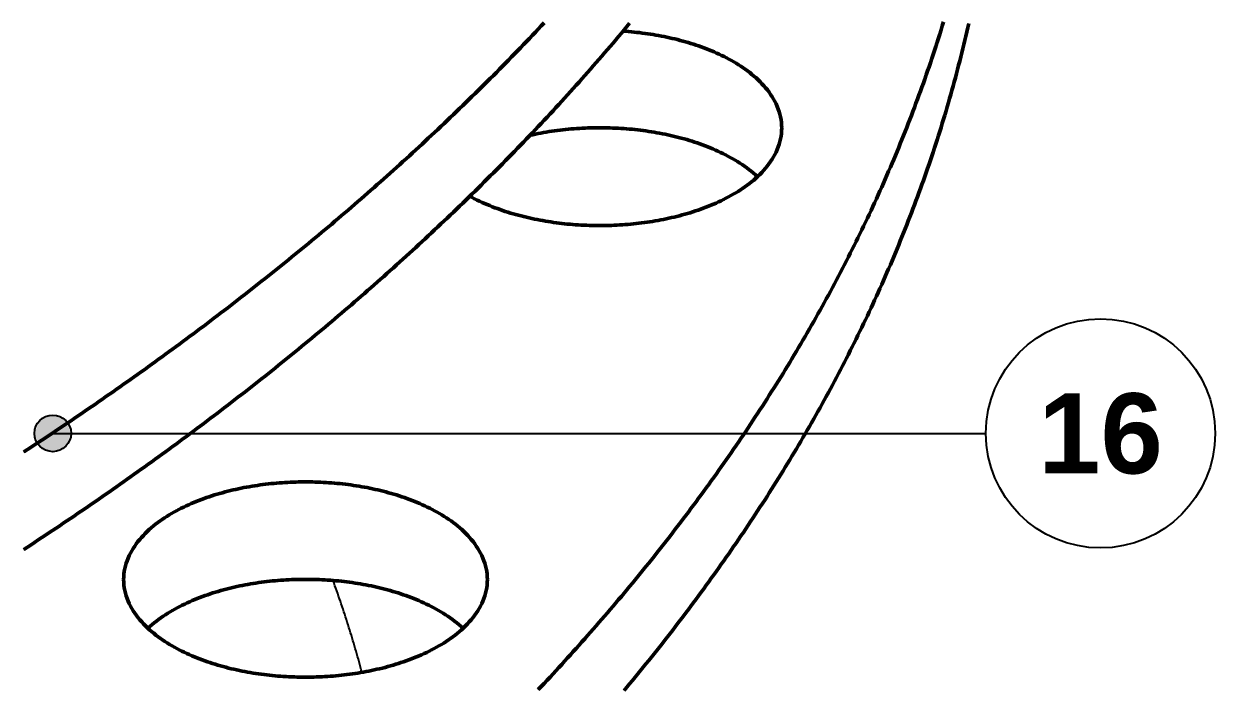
# Model space of a CAD drawing. Header units: millimetres. Extents: x 0 to 841, y 0 to 594.
# Drawn here: x 479.6 to 531.6, y 281.3 to 310.3 of the extents above; entities that cross this region are included whole.
import ezdxf
from ezdxf.enums import TextEntityAlignment as Align

# ---------------------------------------------------------------- set-up
doc = ezdxf.new("R2010")
doc.units = ezdxf.units.MM
for name, color, linetype, lineweight in [('ACH', 7, 'CONTINUOUS', 13), ('COTA', 7, 'CONTINUOUS', 25), ('FINA', 7, 'CONTINUOUS', 25), ('TXT', 7, 'CONTINUOUS', 25), ('VIS', 7, 'CONTINUOUS', 50)]:
    doc.layers.add(name, color=color, linetype=linetype, lineweight=lineweight)
doc.styles.add('STDB', font='LiberationSans-Bold.ttf')

msp = doc.modelspace()

# ---------------------------------------------------------------- hatches: boundary and pattern name
at = {"layer": 'ACH'}
h = msp.add_hatch(color=7, dxfattribs=at)
h.dxf.hatch_style = 1
h.paths.add_polyline_path([(481.689, 292.47), (481.455, 293.035), (480.889, 293.27), (480.323, 293.035), (480.089, 292.47), (480.323, 291.904), (480.889, 291.67), (481.455, 291.904)])

# ---------------------------------------------------------------- linework, layer by layer
at = {"layer": 'COTA'}
msp.add_line((480.889, 292.47), (521.6, 292.47), dxfattribs=at)
msp.add_circle((480.889, 292.47), 0.8, dxfattribs=at)
at = {"layer": 'FINA'}
for points in [[(479.626, 291.658), (479.783, 291.761), (479.941, 291.864), (480.098, 291.967), (480.255, 292.07), (480.411, 292.174), (480.568, 292.277), (480.725, 292.381), (480.881, 292.485), (481.037, 292.59), (481.193, 292.694), (481.349, 292.799), (481.505, 292.904), (481.661, 293.009), (481.817, 293.114), (481.972, 293.22), (482.128, 293.325), (482.283, 293.431), (482.438, 293.537), (482.593, 293.644), (482.748, 293.75), (482.902, 293.857), (483.057, 293.964), (483.211, 294.071), (483.365, 294.178), (483.52, 294.286), (483.674, 294.394), (483.827, 294.502), (483.981, 294.61), (484.135, 294.718), (484.288, 294.826), (484.441, 294.935), (484.594, 295.044), (484.747, 295.153), (484.9, 295.263), (485.053, 295.372), (485.205, 295.482), (485.358, 295.592), (485.51, 295.702), (485.662, 295.813), (485.814, 295.923), (485.965, 296.034), (486.117, 296.145), (486.269, 296.256), (486.42, 296.368), (486.571, 296.479), (486.722, 296.591), (486.873, 296.703), (487.024, 296.815), (487.174, 296.928), (487.324, 297.041), (487.475, 297.153), (487.625, 297.267), (487.775, 297.38), (487.924, 297.493), (488.074, 297.607), (488.223, 297.721), (488.373, 297.835), (488.522, 297.95), (488.671, 298.064), (488.819, 298.179), (488.968, 298.294), (489.116, 298.409), (489.265, 298.525), (489.413, 298.64), (489.561, 298.756), (489.708, 298.872), (489.856, 298.989), (490.003, 299.105), (490.15, 299.222), (490.298, 299.339), (490.444, 299.456), (490.591, 299.573), (490.738, 299.691), (490.884, 299.809), (491.03, 299.927), (491.176, 300.045), (491.322, 300.164), (491.468, 300.282), (491.613, 300.401), (491.758, 300.521), (491.904, 300.64), (492.048, 300.76), (492.193, 300.879), (492.338, 300.999), (492.482, 301.12), (492.626, 301.24), (492.77, 301.361), (492.914, 301.482), (493.058, 301.603), (493.201, 301.724), (493.344, 301.846), (493.488, 301.968), (493.63, 302.09), (493.773, 302.212), (493.916, 302.335), (494.058, 302.457), (494.2, 302.58), (494.342, 302.704), (494.483, 302.827), (494.625, 302.951), (494.766, 303.074), (494.907, 303.199), (495.048, 303.323), (495.189, 303.447), (495.329, 303.572), (495.47, 303.697), (495.61, 303.823), (495.75, 303.948), (495.889, 304.074), (496.029, 304.2), (496.168, 304.326), (496.307, 304.452), (496.446, 304.579), (496.584, 304.706), (496.723, 304.833), (496.861, 304.96), (496.999, 305.088), (497.137, 305.215), (497.274, 305.343), (497.412, 305.472), (497.549, 305.6), (497.686, 305.729), (497.822, 305.858), (497.959, 305.987), (498.095, 306.117), (498.231, 306.246), (498.367, 306.376), (498.502, 306.506), (498.638, 306.637), (498.773, 306.767), (498.907, 306.898), (499.042, 307.029), (499.176, 307.161), (499.311, 307.292), (499.445, 307.424), (499.578, 307.556), (499.712, 307.688), (499.845, 307.821), (499.978, 307.954), (500.111, 308.087), (500.243, 308.22), (500.375, 308.353), (500.507, 308.487), (500.639, 308.621), (500.771, 308.755), (500.902, 308.89), (501.033, 309.024), (501.164, 309.159), (501.294, 309.294), (501.424, 309.43), (501.555, 309.565), (501.684, 309.701), (501.814, 309.837), (501.943, 309.974), (502.072, 310.11), (502.201, 310.247), (502.329, 310.384)], [(479.626, 287.406), (479.783, 287.508), (479.941, 287.611), (480.098, 287.715), (480.255, 287.818), (480.411, 287.921), (480.568, 288.025), (480.725, 288.129), (480.881, 288.233), (481.037, 288.338), (481.193, 288.442), (481.349, 288.547), (481.505, 288.652), (481.661, 288.757), (481.817, 288.862), (481.972, 288.968), (482.128, 289.073), (482.283, 289.179), (482.438, 289.285), (482.593, 289.392), (482.748, 289.498), (482.902, 289.605), (483.057, 289.712), (483.211, 289.819), (483.365, 289.926), (483.52, 290.034), (483.674, 290.141), (483.827, 290.249), (483.981, 290.357), (484.135, 290.466), (484.288, 290.574), (484.441, 290.683), (484.594, 290.792), (484.747, 290.901), (484.9, 291.01), (485.053, 291.12), (485.205, 291.23), (485.358, 291.34), (485.51, 291.45), (485.662, 291.56), (485.814, 291.671), (485.965, 291.782), (486.117, 291.893), (486.269, 292.004), (486.42, 292.115), (486.571, 292.227), (486.722, 292.339), (486.873, 292.451), (487.024, 292.563), (487.174, 292.676), (487.324, 292.788), (487.475, 292.901), (487.625, 293.014), (487.775, 293.128), (487.924, 293.241), (488.074, 293.355), (488.223, 293.469), (488.373, 293.583), (488.522, 293.697), (488.671, 293.812), (488.819, 293.927), (488.968, 294.042), (489.116, 294.157), (489.265, 294.272), (489.413, 294.388), (489.561, 294.504), (489.708, 294.62), (489.856, 294.736), (490.003, 294.853), (490.15, 294.97), (490.298, 295.087), (490.444, 295.204), (490.591, 295.321), (490.738, 295.439), (490.884, 295.557), (491.03, 295.675), (491.176, 295.793), (491.322, 295.912), (491.468, 296.03), (491.613, 296.149), (491.758, 296.268), (491.904, 296.388), (492.048, 296.507), (492.193, 296.627), (492.338, 296.747), (492.482, 296.867), (492.626, 296.988), (492.77, 297.109), (492.914, 297.23), (493.058, 297.351), (493.201, 297.472), (493.344, 297.594), (493.488, 297.716), (493.63, 297.838), (493.773, 297.96), (493.916, 298.082), (494.058, 298.205), (494.2, 298.328), (494.342, 298.451), (494.483, 298.575), (494.625, 298.698), (494.766, 298.822), (494.907, 298.946), (495.048, 299.071), (495.189, 299.195), (495.329, 299.32), (495.47, 299.445), (495.61, 299.57), (495.75, 299.696), (495.889, 299.821), (496.029, 299.947), (496.168, 300.074), (496.307, 300.2), (496.446, 300.327), (496.584, 300.453), (496.723, 300.581), (496.861, 300.708), (496.999, 300.835), (497.137, 300.963), (497.274, 301.091), (497.412, 301.22), (497.549, 301.348), (497.686, 301.477), (497.822, 301.606), (497.959, 301.735), (498.095, 301.864), (498.231, 301.994), (498.367, 302.124), (498.502, 302.254), (498.638, 302.384), (498.773, 302.515), (498.907, 302.646), (499.042, 302.777), (499.176, 302.908), (499.311, 303.04), (499.445, 303.172), (499.578, 303.304), (499.712, 303.436), (499.845, 303.569), (499.978, 303.701), (500.111, 303.834), (500.243, 303.968), (500.375, 304.101), (500.507, 304.235), (500.639, 304.369), (500.771, 304.503), (500.902, 304.637), (501.033, 304.772), (501.164, 304.907), (501.294, 305.042), (501.424, 305.178), (501.555, 305.313), (501.684, 305.449), (501.814, 305.585), (501.943, 305.722), (502.072, 305.858), (502.201, 305.995), (502.329, 306.132), (502.457, 306.27), (502.585, 306.407), (502.713, 306.545), (502.841, 306.683), (502.968, 306.822), (503.095, 306.96), (503.221, 307.099), (503.347, 307.238), (503.474, 307.377), (503.599, 307.517), (503.725, 307.657), (503.85, 307.797), (503.975, 307.937), (504.1, 308.078), (504.224, 308.219), (504.348, 308.36), (504.472, 308.501), (504.596, 308.643), (504.719, 308.784), (504.842, 308.926), (504.965, 309.069), (505.087, 309.211), (505.209, 309.354), (505.331, 309.497), (505.453, 309.64), (505.574, 309.784), (505.695, 309.928), (505.816, 310.072), (505.936, 310.216), (506.056, 310.361)], [(502.072, 281.29), (502.201, 281.427), (502.329, 281.564), (502.457, 281.701), (502.585, 281.839), (502.713, 281.977), (502.841, 282.115), (502.968, 282.253), (503.095, 282.392), (503.221, 282.531), (503.347, 282.67), (503.474, 282.809), (503.599, 282.949), (503.725, 283.088), (503.85, 283.229), (503.975, 283.369), (504.1, 283.509), (504.224, 283.65), (504.348, 283.791), (504.472, 283.933), (504.596, 284.074), (504.719, 284.216), (504.842, 284.358), (504.965, 284.5), (505.087, 284.643), (505.209, 284.786), (505.331, 284.929), (505.453, 285.072), (505.574, 285.216), (505.695, 285.359), (505.816, 285.503), (505.936, 285.648), (506.056, 285.792), (506.176, 285.937), (506.295, 286.082), (506.414, 286.228), (506.533, 286.373), (506.652, 286.519), (506.77, 286.665), (506.888, 286.811), (507.005, 286.958), (507.123, 287.105), (507.24, 287.252), (507.356, 287.399), (507.472, 287.547), (507.588, 287.694), (507.704, 287.842), (507.82, 287.991), (507.935, 288.139), (508.049, 288.288), (508.164, 288.437), (508.278, 288.587), (508.391, 288.736), (508.505, 288.886), (508.618, 289.036), (508.731, 289.186), (508.843, 289.337), (508.955, 289.488), (509.067, 289.639), (509.178, 289.79), (509.289, 289.942), (509.4, 290.094), (509.51, 290.246), (509.62, 290.398), (509.73, 290.551), (509.839, 290.704), (509.948, 290.857), (510.056, 291.01), (510.164, 291.164), (510.272, 291.318), (510.38, 291.472), (510.487, 291.626), (510.594, 291.781), (510.7, 291.936), (510.806, 292.091), (510.912, 292.246), (511.017, 292.402), (511.122, 292.558), (511.226, 292.714), (511.331, 292.87), (511.434, 293.027), (511.538, 293.184), (511.641, 293.341), (511.743, 293.499), (511.846, 293.656), (511.947, 293.814), (512.049, 293.972), (512.15, 294.131), (512.251, 294.289), (512.351, 294.448), (512.451, 294.607), (512.55, 294.767), (512.649, 294.926), (512.748, 295.086), (512.846, 295.246), (512.944, 295.407), (513.042, 295.567), (513.139, 295.728), (513.236, 295.889), (513.332, 296.051), (513.428, 296.212), (513.523, 296.374), (513.618, 296.536), (513.713, 296.699), (513.807, 296.861), (513.901, 297.024), (513.994, 297.187), (514.087, 297.351), (514.179, 297.514), (514.271, 297.678), (514.363, 297.842), (514.454, 298.007), (514.545, 298.171), (514.635, 298.336), (514.725, 298.501), (514.814, 298.666), (514.903, 298.832), (514.992, 298.997), (515.08, 299.163), (515.167, 299.33), (515.255, 299.496), (515.341, 299.663), (515.427, 299.83), (515.513, 299.997), (515.599, 300.164), (515.683, 300.332), (515.768, 300.5), (515.852, 300.668), (515.935, 300.836), (516.018, 301.005), (516.101, 301.174), (516.183, 301.343), (516.264, 301.512), (516.346, 301.682), (516.426, 301.851), (516.506, 302.021), (516.586, 302.191), (516.665, 302.362), (516.744, 302.532), (516.822, 302.703), (516.9, 302.874), (516.977, 303.046), (517.054, 303.217), (517.13, 303.389), (517.206, 303.561), (517.281, 303.733), (517.356, 303.906), (517.43, 304.078), (517.504, 304.251), (517.577, 304.424), (517.649, 304.597), (517.722, 304.771), (517.793, 304.944), (517.864, 305.118), (517.935, 305.293), (518.005, 305.467), (518.075, 305.641), (518.144, 305.816), (518.212, 305.991), (518.28, 306.166), (518.348, 306.342), (518.415, 306.517), (518.481, 306.693), (518.547, 306.869), (518.613, 307.045), (518.677, 307.221), (518.742, 307.398), (518.805, 307.575), (518.869, 307.752), (518.931, 307.929), (518.993, 308.106), (519.055, 308.284), (519.116, 308.461), (519.176, 308.639), (519.236, 308.818), (519.296, 308.996), (519.354, 309.174), (519.413, 309.353), (519.47, 309.532), (519.527, 309.711), (519.584, 309.89), (519.64, 310.069), (519.695, 310.249), (519.75, 310.429)], [(505.816, 281.251), (505.936, 281.396), (506.056, 281.54), (506.176, 281.685), (506.295, 281.83), (506.414, 281.975), (506.533, 282.121), (506.652, 282.267), (506.77, 282.413), (506.888, 282.559), (507.005, 282.706), (507.123, 282.852), (507.24, 282.999), (507.356, 283.147), (507.472, 283.294), (507.588, 283.442), (507.704, 283.59), (507.82, 283.739), (507.935, 283.887), (508.049, 284.036), (508.164, 284.185), (508.278, 284.334), (508.391, 284.484), (508.505, 284.634), (508.618, 284.784), (508.731, 284.934), (508.843, 285.085), (508.955, 285.236), (509.067, 285.387), (509.178, 285.538), (509.289, 285.69), (509.4, 285.842), (509.51, 285.994), (509.62, 286.146), (509.73, 286.299), (509.839, 286.452), (509.948, 286.605), (510.056, 286.758), (510.164, 286.912), (510.272, 287.066), (510.38, 287.22), (510.487, 287.374), (510.594, 287.529), (510.7, 287.684), (510.806, 287.839), (510.912, 287.994), (511.017, 288.15), (511.122, 288.306), (511.226, 288.462), (511.331, 288.618), (511.434, 288.775), (511.538, 288.932), (511.641, 289.089), (511.743, 289.246), (511.846, 289.404), (511.947, 289.562), (512.049, 289.72), (512.15, 289.878), (512.251, 290.037), (512.351, 290.196), (512.451, 290.355), (512.55, 290.515), (512.649, 290.674), (512.748, 290.834), (512.846, 290.994), (512.944, 291.155), (513.042, 291.315), (513.139, 291.476), (513.236, 291.637), (513.332, 291.799), (513.428, 291.96), (513.523, 292.122), (513.618, 292.284), (513.713, 292.447), (513.807, 292.609), (513.901, 292.772), (513.994, 292.935), (514.087, 293.099), (514.179, 293.262), (514.271, 293.426), (514.363, 293.59), (514.454, 293.754), (514.545, 293.919), (514.635, 294.084), (514.725, 294.249), (514.814, 294.414), (514.903, 294.579), (514.992, 294.745), (515.08, 294.911), (515.167, 295.077), (515.255, 295.244), (515.341, 295.411), (515.427, 295.578), (515.513, 295.745), (515.599, 295.912), (515.683, 296.08), (515.768, 296.248), (515.852, 296.416), (515.935, 296.584), (516.018, 296.753), (516.101, 296.922), (516.183, 297.091), (516.264, 297.26), (516.346, 297.429), (516.426, 297.599), (516.506, 297.769), (516.586, 297.939), (516.665, 298.11), (516.744, 298.28), (516.822, 298.451), (516.9, 298.622), (516.977, 298.793), (517.054, 298.965), (517.13, 299.137), (517.206, 299.309), (517.281, 299.481), (517.356, 299.653), (517.43, 299.826), (517.504, 299.999), (517.577, 300.172), (517.649, 300.345), (517.722, 300.519), (517.793, 300.692), (517.864, 300.866), (517.935, 301.04), (518.005, 301.215), (518.075, 301.389), (518.144, 301.564), (518.212, 301.739), (518.28, 301.914), (518.348, 302.089), (518.415, 302.265), (518.481, 302.441), (518.547, 302.617), (518.613, 302.793), (518.677, 302.969), (518.742, 303.146), (518.805, 303.323), (518.869, 303.5), (518.931, 303.677), (518.993, 303.854), (519.055, 304.032), (519.116, 304.209), (519.176, 304.387), (519.236, 304.565), (519.296, 304.744), (519.354, 304.922), (519.413, 305.101), (519.47, 305.28), (519.527, 305.459), (519.584, 305.638), (519.64, 305.817), (519.695, 305.997), (519.75, 306.176), (519.804, 306.356), (519.858, 306.536), (519.911, 306.717), (519.963, 306.897), (520.015, 307.078), (520.067, 307.258), (520.118, 307.439), (520.168, 307.62), (520.217, 307.802), (520.266, 307.983), (520.315, 308.165), (520.363, 308.346), (520.41, 308.528), (520.457, 308.71), (520.503, 308.892), (520.548, 309.075), (520.593, 309.257), (520.637, 309.44), (520.681, 309.623), (520.724, 309.805), (520.766, 309.988), (520.808, 310.172), (520.849, 310.355)], [(505.771, 310.019), (505.891, 310.01), (506.011, 310), (506.131, 309.989), (506.25, 309.977), (506.37, 309.965), (506.489, 309.951), (506.609, 309.936), (506.728, 309.92), (506.847, 309.903), (506.966, 309.885), (507.085, 309.866), (507.203, 309.846), (507.322, 309.825), (507.44, 309.803), (507.558, 309.779), (507.676, 309.755), (507.793, 309.729), (507.91, 309.703), (508.027, 309.675), (508.144, 309.646), (508.26, 309.616), (508.377, 309.584), (508.492, 309.552), (508.608, 309.518), (508.723, 309.483), (508.838, 309.447), (508.952, 309.409), (509.066, 309.37), (509.179, 309.33), (509.292, 309.289), (509.404, 309.246), (509.516, 309.202), (509.627, 309.156), (509.738, 309.109), (509.848, 309.061), (509.958, 309.01), (510.066, 308.959), (510.174, 308.906), (510.281, 308.851), (510.387, 308.795), (510.493, 308.737), (510.597, 308.677), (510.7, 308.615), (510.803, 308.552), (510.904, 308.487), (511.003, 308.42), (511.102, 308.351), (511.199, 308.28), (511.295, 308.207), (511.389, 308.132), (511.481, 308.054), (511.571, 307.975), (511.659, 307.893), (511.746, 307.809), (511.83, 307.723), (511.911, 307.635), (511.99, 307.544), (512.065, 307.45), (512.138, 307.355), (512.208, 307.256), (512.273, 307.156), (512.336, 307.053), (512.393, 306.947), (512.447, 306.84), (512.496, 306.73), (512.54, 306.618), (512.579, 306.504), (512.612, 306.389), (512.64, 306.272), (512.662, 306.153), (512.677, 306.034), (512.687, 305.914), (512.69, 305.794)], [(501.709, 305.475), (501.827, 305.5), (501.946, 305.525), (502.064, 305.549), (502.184, 305.571), (502.303, 305.593), (502.422, 305.613), (502.542, 305.632), (502.662, 305.65), (502.782, 305.667), (502.902, 305.683), (503.022, 305.698), (503.142, 305.712), (503.263, 305.725), (503.384, 305.737), (503.504, 305.748), (503.625, 305.758), (503.746, 305.767), (503.867, 305.775), (503.988, 305.781), (504.109, 305.787), (504.23, 305.792), (504.351, 305.796), (504.472, 305.799), (504.593, 305.801), (504.715, 305.801), (504.836, 305.801), (504.957, 305.8), (505.078, 305.798), (505.199, 305.795), (505.32, 305.791), (505.441, 305.785), (505.562, 305.779), (505.683, 305.772), (505.804, 305.764), (505.925, 305.755), (506.046, 305.745), (506.167, 305.734), (506.287, 305.721), (506.408, 305.708), (506.528, 305.694), (506.648, 305.679), (506.768, 305.662), (506.888, 305.645), (507.008, 305.626), (507.128, 305.607), (507.247, 305.586), (507.366, 305.564), (507.485, 305.541), (507.604, 305.518), (507.723, 305.492), (507.841, 305.466), (507.959, 305.439), (508.077, 305.41), (508.194, 305.381), (508.311, 305.35), (508.428, 305.318), (508.545, 305.284), (508.661, 305.25), (508.777, 305.214), (508.892, 305.177), (509.007, 305.138), (509.121, 305.099), (509.235, 305.058), (509.349, 305.015), (509.462, 304.971), (509.574, 304.926), (509.686, 304.879), (509.797, 304.831), (509.908, 304.781), (510.018, 304.73), (510.127, 304.677), (510.235, 304.623), (510.342, 304.567), (510.449, 304.509), (510.554, 304.449), (510.659, 304.388), (510.762, 304.325), (510.865, 304.26), (510.966, 304.193), (511.066, 304.124), (511.164, 304.053), (511.261, 303.981), (511.356, 303.906), (511.45, 303.829), (511.541, 303.749), (511.631, 303.668)], [(512.69, 305.794), (512.687, 305.673), (512.677, 305.552), (512.661, 305.433), (512.639, 305.314), (512.611, 305.196), (512.577, 305.08), (512.538, 304.965), (512.494, 304.853), (512.444, 304.742), (512.39, 304.634), (512.331, 304.528), (512.269, 304.425), (512.202, 304.324), (512.132, 304.225), (512.059, 304.129), (511.982, 304.035), (511.903, 303.944), (511.82, 303.855), (511.736, 303.769), (511.649, 303.685), (511.56, 303.603), (511.469, 303.523), (511.376, 303.446), (511.281, 303.371), (511.184, 303.298), (511.087, 303.226), (510.987, 303.157), (510.887, 303.09), (510.785, 303.025), (510.682, 302.962), (510.577, 302.9), (510.472, 302.84), (510.366, 302.782)], [(510.366, 302.782), (510.26, 302.726), (510.152, 302.671), (510.044, 302.619), (509.935, 302.567), (509.826, 302.517), (509.715, 302.469), (509.604, 302.422), (509.493, 302.377), (509.381, 302.333), (509.268, 302.29), (509.155, 302.249), (509.042, 302.209), (508.928, 302.171), (508.813, 302.133), (508.698, 302.097), (508.583, 302.063), (508.467, 302.029), (508.351, 301.997), (508.235, 301.966), (508.119, 301.936), (508.002, 301.907), (507.884, 301.88), (507.767, 301.853), (507.649, 301.828), (507.531, 301.804), (507.413, 301.78), (507.295, 301.758), (507.176, 301.737), (507.058, 301.718), (506.939, 301.699), (506.82, 301.681), (506.7, 301.664), (506.581, 301.649), (506.462, 301.634), (506.342, 301.62), (506.222, 301.608), (506.102, 301.596), (505.983, 301.586), (505.863, 301.576), (505.742, 301.568), (505.622, 301.56), (505.502, 301.553), (505.382, 301.548), (505.262, 301.543), (505.141, 301.539), (505.021, 301.537), (504.901, 301.535), (504.78, 301.534), (504.66, 301.535), (504.539, 301.536), (504.419, 301.538), (504.299, 301.542), (504.178, 301.546), (504.058, 301.551), (503.938, 301.557), (503.818, 301.564), (503.698, 301.573), (503.578, 301.582), (503.458, 301.592), (503.338, 301.603), (503.218, 301.615), (503.098, 301.628), (502.979, 301.643), (502.859, 301.658), (502.74, 301.674), (502.621, 301.692), (502.502, 301.71), (502.383, 301.729), (502.265, 301.75), (502.146, 301.772), (502.028, 301.794), (501.91, 301.818), (501.792, 301.843), (501.675, 301.869), (501.557, 301.896), (501.44, 301.924), (501.324, 301.954), (501.207, 301.984), (501.091, 302.016), (500.975, 302.049), (500.86, 302.083), (500.745, 302.119), (500.63, 302.156), (500.516, 302.194), (500.402, 302.233), (500.289, 302.274), (500.176, 302.316), (500.064, 302.359), (499.952, 302.404), (499.841, 302.45), (499.731, 302.498), (499.621, 302.547), (499.512, 302.598), (499.403, 302.65), (499.295, 302.704), (499.189, 302.759), (499.083, 302.817)], [(483.982, 286.093), (483.986, 286.213), (483.995, 286.333), (484.011, 286.452), (484.032, 286.57), (484.06, 286.687), (484.093, 286.803), (484.132, 286.916), (484.176, 287.028), (484.225, 287.138), (484.278, 287.246), (484.336, 287.351), (484.398, 287.454), (484.464, 287.555), (484.533, 287.653), (484.606, 287.748), (484.682, 287.842), (484.76, 287.933), (484.842, 288.021), (484.926, 288.107), (485.012, 288.191), (485.1, 288.273), (485.19, 288.352), (485.282, 288.429), (485.376, 288.504), (485.472, 288.577), (485.569, 288.648), (485.667, 288.717), (485.767, 288.784), (485.868, 288.85), (485.97, 288.913), (486.073, 288.974), (486.177, 289.034), (486.283, 289.092), (486.389, 289.149), (486.496, 289.203), (486.604, 289.257), (486.712, 289.308), (486.821, 289.358), (486.931, 289.407), (487.042, 289.454), (487.153, 289.499), (487.265, 289.544), (487.377, 289.587), (487.49, 289.628), (487.603, 289.668), (487.717, 289.707), (487.831, 289.745), (487.946, 289.781), (488.061, 289.816), (488.176, 289.85), (488.292, 289.882), (488.408, 289.913), (488.524, 289.944), (488.641, 289.973), (488.758, 290), (488.875, 290.027), (488.992, 290.053), (489.11, 290.077), (489.228, 290.101), (489.346, 290.123), (489.464, 290.144), (489.583, 290.164), (489.701, 290.183), (489.82, 290.201), (489.939, 290.218), (490.058, 290.234), (490.178, 290.249), (490.297, 290.263), (490.416, 290.276), (490.536, 290.288), (490.656, 290.298), (490.776, 290.308), (490.895, 290.317), (491.015, 290.325), (491.135, 290.332), (491.255, 290.338), (491.375, 290.343), (491.496, 290.347), (491.616, 290.349), (491.736, 290.351), (491.856, 290.352), (491.976, 290.352), (492.096, 290.351), (492.217, 290.349), (492.337, 290.347), (492.457, 290.343), (492.577, 290.338), (492.697, 290.332), (492.817, 290.325), (492.937, 290.317), (493.057, 290.308), (493.177, 290.298), (493.296, 290.288), (493.416, 290.276), (493.535, 290.263), (493.655, 290.249), (493.774, 290.234), (493.893, 290.218), (494.012, 290.201), (494.131, 290.183), (494.25, 290.164), (494.368, 290.144), (494.486, 290.123), (494.605, 290.101), (494.722, 290.077), (494.84, 290.053), (494.958, 290.027), (495.075, 290), (495.192, 289.973), (495.308, 289.944), (495.425, 289.913), (495.541, 289.882), (495.656, 289.85), (495.772, 289.816), (495.887, 289.781), (496.001, 289.745), (496.115, 289.707), (496.229, 289.668), (496.342, 289.628), (496.455, 289.587), (496.568, 289.544), (496.679, 289.499), (496.79, 289.454), (496.901, 289.407), (497.011, 289.358), (497.12, 289.308), (497.229, 289.257), (497.337, 289.203), (497.444, 289.149), (497.55, 289.092), (497.655, 289.034), (497.759, 288.974), (497.862, 288.913), (497.965, 288.85), (498.066, 288.784), (498.165, 288.717), (498.264, 288.648), (498.361, 288.577), (498.456, 288.504), (498.55, 288.429), (498.642, 288.352), (498.732, 288.273), (498.821, 288.191), (498.907, 288.107), (498.991, 288.021), (499.072, 287.933), (499.15, 287.842), (499.226, 287.748), (499.299, 287.653), (499.368, 287.555), (499.434, 287.454), (499.496, 287.351), (499.554, 287.246), (499.607, 287.138), (499.656, 287.028), (499.7, 286.916), (499.739, 286.803), (499.772, 286.687), (499.8, 286.57), (499.822, 286.452), (499.837, 286.333), (499.847, 286.213), (499.85, 286.093)], [(497.526, 283.081), (497.419, 283.025), (497.311, 282.97), (497.203, 282.917), (497.093, 282.865), (496.983, 282.815), (496.872, 282.767), (496.761, 282.72), (496.649, 282.674), (496.536, 282.63), (496.423, 282.588), (496.31, 282.546), (496.196, 282.506), (496.081, 282.468), (495.966, 282.43), (495.851, 282.394), (495.735, 282.359), (495.619, 282.326), (495.502, 282.293), (495.385, 282.262), (495.268, 282.232), (495.151, 282.203), (495.033, 282.176), (494.915, 282.149), (494.797, 282.124), (494.678, 282.1), (494.56, 282.077), (494.441, 282.055), (494.322, 282.034), (494.202, 282.014), (494.083, 281.995), (493.963, 281.978), (493.844, 281.961), (493.724, 281.945), (493.604, 281.931), (493.484, 281.917), (493.363, 281.905), (493.243, 281.893), (493.123, 281.883), (493.002, 281.873), (492.881, 281.865), (492.761, 281.858), (492.64, 281.851), (492.519, 281.846), (492.398, 281.841), (492.277, 281.838), (492.157, 281.835), (492.036, 281.834), (491.915, 281.833), (491.794, 281.834), (491.673, 281.835), (491.552, 281.838), (491.431, 281.841), (491.31, 281.846), (491.19, 281.851), (491.069, 281.858), (490.948, 281.865), (490.828, 281.874), (490.707, 281.883), (490.587, 281.894), (490.466, 281.905), (490.346, 281.918), (490.226, 281.931), (490.106, 281.946), (489.986, 281.961), (489.866, 281.978), (489.746, 281.996), (489.627, 282.015), (489.508, 282.034), (489.389, 282.055), (489.27, 282.077), (489.151, 282.1), (489.033, 282.125), (488.914, 282.15), (488.796, 282.177), (488.679, 282.204), (488.561, 282.233), (488.444, 282.263), (488.327, 282.294), (488.211, 282.326), (488.095, 282.36), (487.979, 282.395), (487.864, 282.431), (487.749, 282.468), (487.634, 282.507), (487.52, 282.547), (487.406, 282.589), (487.293, 282.631), (487.181, 282.675), (487.069, 282.721), (486.957, 282.768), (486.846, 282.816), (486.736, 282.867), (486.627, 282.918), (486.518, 282.971), (486.411, 283.026), (486.304, 283.082), (486.198, 283.14), (486.093, 283.2), (485.988, 283.262), (485.886, 283.325), (485.784, 283.39), (485.683, 283.458), (485.584, 283.527), (485.486, 283.598), (485.39, 283.671), (485.295, 283.746), (485.202, 283.823), (485.111, 283.903), (485.022, 283.985), (484.935, 284.069), (484.851, 284.155), (484.769, 284.244), (484.689, 284.335), (484.613, 284.429), (484.539, 284.525), (484.469, 284.624), (484.403, 284.725), (484.34, 284.828), (484.282, 284.934), (484.228, 285.042), (484.178, 285.152), (484.134, 285.265), (484.095, 285.379), (484.061, 285.495), (484.033, 285.613), (484.011, 285.732), (483.995, 285.852), (483.986, 285.972), (483.982, 286.093)], [(485.041, 283.967), (485.131, 284.048), (485.222, 284.127), (485.315, 284.203), (485.409, 284.278), (485.506, 284.35), (485.603, 284.421), (485.703, 284.489), (485.803, 284.556), (485.905, 284.621), (486.008, 284.683), (486.111, 284.744), (486.216, 284.804), (486.322, 284.861), (486.429, 284.917), (486.536, 284.972), (486.645, 285.024), (486.754, 285.075), (486.864, 285.125), (486.974, 285.173), (487.085, 285.22), (487.197, 285.265), (487.309, 285.309), (487.422, 285.351), (487.535, 285.392), (487.649, 285.432), (487.763, 285.47), (487.878, 285.507), (487.993, 285.543), (488.109, 285.578), (488.224, 285.611), (488.341, 285.643), (488.457, 285.674), (488.574, 285.704), (488.691, 285.732), (488.808, 285.76), (488.926, 285.786), (489.044, 285.811), (489.162, 285.835), (489.28, 285.858), (489.399, 285.88), (489.517, 285.901), (489.636, 285.921), (489.755, 285.939), (489.874, 285.957), (489.994, 285.973), (490.113, 285.989), (490.233, 286.003), (490.353, 286.017), (490.472, 286.029), (490.592, 286.041), (490.712, 286.051), (490.833, 286.06), (490.953, 286.069), (491.073, 286.076), (491.193, 286.083), (491.314, 286.088), (491.434, 286.092), (491.555, 286.096), (491.675, 286.098), (491.796, 286.1), (491.916, 286.1), (492.037, 286.1), (492.157, 286.098), (492.278, 286.096), (492.398, 286.092), (492.519, 286.088), (492.639, 286.083), (492.759, 286.076), (492.88, 286.069), (493, 286.06), (493.12, 286.051), (493.24, 286.041), (493.36, 286.029), (493.48, 286.017), (493.599, 286.003), (493.719, 285.989), (493.839, 285.973), (493.958, 285.957), (494.077, 285.939), (494.196, 285.921), (494.315, 285.901), (494.434, 285.88), (494.552, 285.858), (494.671, 285.835), (494.789, 285.811), (494.907, 285.786), (495.024, 285.76), (495.142, 285.732), (495.259, 285.704), (495.375, 285.674), (495.492, 285.643), (495.608, 285.611), (495.724, 285.578), (495.839, 285.543), (495.954, 285.507), (496.069, 285.47), (496.183, 285.432), (496.297, 285.392), (496.41, 285.351), (496.523, 285.309), (496.635, 285.265), (496.747, 285.22), (496.858, 285.173), (496.969, 285.125), (497.078, 285.075), (497.187, 285.024), (497.296, 284.972), (497.403, 284.917), (497.51, 284.861), (497.616, 284.804), (497.721, 284.744), (497.825, 284.683), (497.928, 284.621), (498.029, 284.556), (498.13, 284.489), (498.229, 284.421), (498.327, 284.35), (498.423, 284.278), (498.518, 284.203), (498.611, 284.127), (498.702, 284.048), (498.791, 283.967)], [(494.382, 282.044), (494.35, 282.16), (494.318, 282.276), (494.287, 282.392), (494.254, 282.507), (494.222, 282.623), (494.189, 282.738), (494.156, 282.854), (494.122, 282.969), (494.089, 283.084), (494.055, 283.199), (494.021, 283.315), (493.986, 283.43), (493.952, 283.544), (493.916, 283.659), (493.881, 283.774), (493.846, 283.889), (493.81, 284.003), (493.774, 284.118), (493.737, 284.232), (493.701, 284.347), (493.664, 284.461), (493.627, 284.575), (493.589, 284.689), (493.552, 284.803), (493.514, 284.917), (493.475, 285.031), (493.437, 285.145), (493.398, 285.258), (493.359, 285.372), (493.32, 285.485), (493.28, 285.599), (493.241, 285.712), (493.201, 285.825), (493.16, 285.938), (493.12, 286.051)], [(499.85, 286.093), (499.847, 285.972), (499.837, 285.851), (499.821, 285.731), (499.799, 285.613), (499.771, 285.495), (499.738, 285.379), (499.698, 285.264), (499.654, 285.152), (499.604, 285.041), (499.55, 284.933), (499.492, 284.827), (499.429, 284.724), (499.362, 284.623), (499.292, 284.524), (499.219, 284.428), (499.142, 284.334), (499.063, 284.243), (498.981, 284.154), (498.896, 284.068), (498.809, 283.984), (498.72, 283.902), (498.629, 283.822), (498.536, 283.745), (498.441, 283.67), (498.344, 283.596), (498.247, 283.525), (498.147, 283.456), (498.047, 283.389), (497.945, 283.324), (497.842, 283.26), (497.737, 283.199), (497.632, 283.139), (497.526, 283.081)]]:
    msp.add_lwpolyline(points, dxfattribs=at)
msp.add_circle((526.6, 292.47), 5, dxfattribs=at)
at = {"layer": 'VIS'}
for points in [[(479.626, 291.658), (479.783, 291.761), (479.941, 291.864), (480.098, 291.967), (480.255, 292.07), (480.411, 292.174), (480.568, 292.277), (480.725, 292.381), (480.881, 292.485), (481.037, 292.59), (481.193, 292.694), (481.349, 292.799), (481.505, 292.904), (481.661, 293.009), (481.817, 293.114), (481.972, 293.22), (482.128, 293.325), (482.283, 293.431), (482.438, 293.537), (482.593, 293.644), (482.748, 293.75), (482.902, 293.857), (483.057, 293.964), (483.211, 294.071), (483.365, 294.178), (483.52, 294.286), (483.674, 294.394), (483.827, 294.502), (483.981, 294.61), (484.135, 294.718), (484.288, 294.826), (484.441, 294.935), (484.594, 295.044), (484.747, 295.153), (484.9, 295.263), (485.053, 295.372), (485.205, 295.482), (485.358, 295.592), (485.51, 295.702), (485.662, 295.813), (485.814, 295.923), (485.965, 296.034), (486.117, 296.145), (486.269, 296.256), (486.42, 296.368), (486.571, 296.479), (486.722, 296.591), (486.873, 296.703), (487.024, 296.815), (487.174, 296.928), (487.324, 297.041), (487.475, 297.153), (487.625, 297.267), (487.775, 297.38), (487.924, 297.493), (488.074, 297.607), (488.223, 297.721), (488.373, 297.835), (488.522, 297.95), (488.671, 298.064), (488.819, 298.179), (488.968, 298.294), (489.116, 298.409), (489.265, 298.525), (489.413, 298.64), (489.561, 298.756), (489.708, 298.872), (489.856, 298.989), (490.003, 299.105), (490.15, 299.222), (490.298, 299.339), (490.444, 299.456), (490.591, 299.573), (490.738, 299.691), (490.884, 299.809), (491.03, 299.927), (491.176, 300.045), (491.322, 300.164), (491.468, 300.282), (491.613, 300.401), (491.758, 300.521), (491.904, 300.64), (492.048, 300.76), (492.193, 300.879), (492.338, 300.999), (492.482, 301.12), (492.626, 301.24), (492.77, 301.361), (492.914, 301.482), (493.058, 301.603), (493.201, 301.724), (493.344, 301.846), (493.488, 301.968), (493.63, 302.09), (493.773, 302.212), (493.916, 302.335), (494.058, 302.457), (494.2, 302.58), (494.342, 302.704), (494.483, 302.827), (494.625, 302.951), (494.766, 303.074), (494.907, 303.199), (495.048, 303.323), (495.189, 303.447), (495.329, 303.572), (495.47, 303.697), (495.61, 303.823), (495.75, 303.948), (495.889, 304.074), (496.029, 304.2), (496.168, 304.326), (496.307, 304.452), (496.446, 304.579), (496.584, 304.706), (496.723, 304.833), (496.861, 304.96), (496.999, 305.088), (497.137, 305.215), (497.274, 305.343), (497.412, 305.472), (497.549, 305.6), (497.686, 305.729), (497.822, 305.858), (497.959, 305.987), (498.095, 306.117), (498.231, 306.246), (498.367, 306.376), (498.502, 306.506), (498.638, 306.637), (498.773, 306.767), (498.907, 306.898), (499.042, 307.029), (499.176, 307.161), (499.311, 307.292), (499.445, 307.424), (499.578, 307.556), (499.712, 307.688), (499.845, 307.821), (499.978, 307.954), (500.111, 308.087), (500.243, 308.22), (500.375, 308.353), (500.507, 308.487), (500.639, 308.621), (500.771, 308.755), (500.902, 308.89), (501.033, 309.024), (501.164, 309.159), (501.294, 309.294), (501.424, 309.43), (501.555, 309.565), (501.684, 309.701), (501.814, 309.837), (501.943, 309.974), (502.072, 310.11), (502.201, 310.247), (502.329, 310.384)], [(479.626, 287.406), (479.783, 287.508), (479.941, 287.611), (480.098, 287.715), (480.255, 287.818), (480.411, 287.921), (480.568, 288.025), (480.725, 288.129), (480.881, 288.233), (481.037, 288.338), (481.193, 288.442), (481.349, 288.547), (481.505, 288.652), (481.661, 288.757), (481.817, 288.862), (481.972, 288.968), (482.128, 289.073), (482.283, 289.179), (482.438, 289.285), (482.593, 289.392), (482.748, 289.498), (482.902, 289.605), (483.057, 289.712), (483.211, 289.819), (483.365, 289.926), (483.52, 290.034), (483.674, 290.141), (483.827, 290.249), (483.981, 290.357), (484.135, 290.466), (484.288, 290.574), (484.441, 290.683), (484.594, 290.792), (484.747, 290.901), (484.9, 291.01), (485.053, 291.12), (485.205, 291.23), (485.358, 291.34), (485.51, 291.45), (485.662, 291.56), (485.814, 291.671), (485.965, 291.782), (486.117, 291.893), (486.269, 292.004), (486.42, 292.115), (486.571, 292.227), (486.722, 292.339), (486.873, 292.451), (487.024, 292.563), (487.174, 292.676), (487.324, 292.788), (487.475, 292.901), (487.625, 293.014), (487.775, 293.128), (487.924, 293.241), (488.074, 293.355), (488.223, 293.469), (488.373, 293.583), (488.522, 293.697), (488.671, 293.812), (488.819, 293.927), (488.968, 294.042), (489.116, 294.157), (489.265, 294.272), (489.413, 294.388), (489.561, 294.504), (489.708, 294.62), (489.856, 294.736), (490.003, 294.853), (490.15, 294.97), (490.298, 295.087), (490.444, 295.204), (490.591, 295.321), (490.738, 295.439), (490.884, 295.557), (491.03, 295.675), (491.176, 295.793), (491.322, 295.912), (491.468, 296.03), (491.613, 296.149), (491.758, 296.268), (491.904, 296.388), (492.048, 296.507), (492.193, 296.627), (492.338, 296.747), (492.482, 296.867), (492.626, 296.988), (492.77, 297.109), (492.914, 297.23), (493.058, 297.351), (493.201, 297.472), (493.344, 297.594), (493.488, 297.716), (493.63, 297.838), (493.773, 297.96), (493.916, 298.082), (494.058, 298.205), (494.2, 298.328), (494.342, 298.451), (494.483, 298.575), (494.625, 298.698), (494.766, 298.822), (494.907, 298.946), (495.048, 299.071), (495.189, 299.195), (495.329, 299.32), (495.47, 299.445), (495.61, 299.57), (495.75, 299.696), (495.889, 299.821), (496.029, 299.947), (496.168, 300.074), (496.307, 300.2), (496.446, 300.327), (496.584, 300.453), (496.723, 300.581), (496.861, 300.708), (496.999, 300.835), (497.137, 300.963), (497.274, 301.091), (497.412, 301.22), (497.549, 301.348), (497.686, 301.477), (497.822, 301.606), (497.959, 301.735), (498.095, 301.864), (498.231, 301.994), (498.367, 302.124), (498.502, 302.254), (498.638, 302.384), (498.773, 302.515), (498.907, 302.646), (499.042, 302.777), (499.176, 302.908), (499.311, 303.04), (499.445, 303.172), (499.578, 303.304), (499.712, 303.436), (499.845, 303.569), (499.978, 303.701), (500.111, 303.834), (500.243, 303.968), (500.375, 304.101), (500.507, 304.235), (500.639, 304.369), (500.771, 304.503), (500.902, 304.637), (501.033, 304.772), (501.164, 304.907), (501.294, 305.042), (501.424, 305.178), (501.555, 305.313), (501.684, 305.449), (501.814, 305.585), (501.943, 305.722), (502.072, 305.858), (502.201, 305.995), (502.329, 306.132), (502.457, 306.27), (502.585, 306.407), (502.713, 306.545), (502.841, 306.683), (502.968, 306.822), (503.095, 306.96), (503.221, 307.099), (503.347, 307.238), (503.474, 307.377), (503.599, 307.517), (503.725, 307.657), (503.85, 307.797), (503.975, 307.937), (504.1, 308.078), (504.224, 308.219), (504.348, 308.36), (504.472, 308.501), (504.596, 308.643), (504.719, 308.784), (504.842, 308.926), (504.965, 309.069), (505.087, 309.211), (505.209, 309.354), (505.331, 309.497), (505.453, 309.64), (505.574, 309.784), (505.695, 309.928), (505.816, 310.072), (505.936, 310.216), (506.056, 310.361)], [(502.072, 281.29), (502.201, 281.427), (502.329, 281.564), (502.457, 281.701), (502.585, 281.839), (502.713, 281.977), (502.841, 282.115), (502.968, 282.253), (503.095, 282.392), (503.221, 282.531), (503.347, 282.67), (503.474, 282.809), (503.599, 282.949), (503.725, 283.088), (503.85, 283.229), (503.975, 283.369), (504.1, 283.509), (504.224, 283.65), (504.348, 283.791), (504.472, 283.933), (504.596, 284.074), (504.719, 284.216), (504.842, 284.358), (504.965, 284.5), (505.087, 284.643), (505.209, 284.786), (505.331, 284.929), (505.453, 285.072), (505.574, 285.216), (505.695, 285.359), (505.816, 285.503), (505.936, 285.648), (506.056, 285.792), (506.176, 285.937), (506.295, 286.082), (506.414, 286.228), (506.533, 286.373), (506.652, 286.519), (506.77, 286.665), (506.888, 286.811), (507.005, 286.958), (507.123, 287.105), (507.24, 287.252), (507.356, 287.399), (507.472, 287.547), (507.588, 287.694), (507.704, 287.842), (507.82, 287.991), (507.935, 288.139), (508.049, 288.288), (508.164, 288.437), (508.278, 288.587), (508.391, 288.736), (508.505, 288.886), (508.618, 289.036), (508.731, 289.186), (508.843, 289.337), (508.955, 289.488), (509.067, 289.639), (509.178, 289.79), (509.289, 289.942), (509.4, 290.094), (509.51, 290.246), (509.62, 290.398), (509.73, 290.551), (509.839, 290.704), (509.948, 290.857), (510.056, 291.01), (510.164, 291.164), (510.272, 291.318), (510.38, 291.472), (510.487, 291.626), (510.594, 291.781), (510.7, 291.936), (510.806, 292.091), (510.912, 292.246), (511.017, 292.402), (511.122, 292.558), (511.226, 292.714), (511.331, 292.87), (511.434, 293.027), (511.538, 293.184), (511.641, 293.341), (511.743, 293.499), (511.846, 293.656), (511.947, 293.814), (512.049, 293.972), (512.15, 294.131), (512.251, 294.289), (512.351, 294.448), (512.451, 294.607), (512.55, 294.767), (512.649, 294.926), (512.748, 295.086), (512.846, 295.246), (512.944, 295.407), (513.042, 295.567), (513.139, 295.728), (513.236, 295.889), (513.332, 296.051), (513.428, 296.212), (513.523, 296.374), (513.618, 296.536), (513.713, 296.699), (513.807, 296.861), (513.901, 297.024), (513.994, 297.187), (514.087, 297.351), (514.179, 297.514), (514.271, 297.678), (514.363, 297.842), (514.454, 298.007), (514.545, 298.171), (514.635, 298.336), (514.725, 298.501), (514.814, 298.666), (514.903, 298.832), (514.992, 298.997), (515.08, 299.163), (515.167, 299.33), (515.255, 299.496), (515.341, 299.663), (515.427, 299.83), (515.513, 299.997), (515.599, 300.164), (515.683, 300.332), (515.768, 300.5), (515.852, 300.668), (515.935, 300.836), (516.018, 301.005), (516.101, 301.174), (516.183, 301.343), (516.264, 301.512), (516.346, 301.682), (516.426, 301.851), (516.506, 302.021), (516.586, 302.191), (516.665, 302.362), (516.744, 302.532), (516.822, 302.703), (516.9, 302.874), (516.977, 303.046), (517.054, 303.217), (517.13, 303.389), (517.206, 303.561), (517.281, 303.733), (517.356, 303.906), (517.43, 304.078), (517.504, 304.251), (517.577, 304.424), (517.649, 304.597), (517.722, 304.771), (517.793, 304.944), (517.864, 305.118), (517.935, 305.293), (518.005, 305.467), (518.075, 305.641), (518.144, 305.816), (518.212, 305.991), (518.28, 306.166), (518.348, 306.342), (518.415, 306.517), (518.481, 306.693), (518.547, 306.869), (518.613, 307.045), (518.677, 307.221), (518.742, 307.398), (518.805, 307.575), (518.869, 307.752), (518.931, 307.929), (518.993, 308.106), (519.055, 308.284), (519.116, 308.461), (519.176, 308.639), (519.236, 308.818), (519.296, 308.996), (519.354, 309.174), (519.413, 309.353), (519.47, 309.532), (519.527, 309.711), (519.584, 309.89), (519.64, 310.069), (519.695, 310.249), (519.75, 310.429)], [(505.816, 281.251), (505.936, 281.396), (506.056, 281.54), (506.176, 281.685), (506.295, 281.83), (506.414, 281.975), (506.533, 282.121), (506.652, 282.267), (506.77, 282.413), (506.888, 282.559), (507.005, 282.706), (507.123, 282.852), (507.24, 282.999), (507.356, 283.147), (507.472, 283.294), (507.588, 283.442), (507.704, 283.59), (507.82, 283.739), (507.935, 283.887), (508.049, 284.036), (508.164, 284.185), (508.278, 284.334), (508.391, 284.484), (508.505, 284.634), (508.618, 284.784), (508.731, 284.934), (508.843, 285.085), (508.955, 285.236), (509.067, 285.387), (509.178, 285.538), (509.289, 285.69), (509.4, 285.842), (509.51, 285.994), (509.62, 286.146), (509.73, 286.299), (509.839, 286.452), (509.948, 286.605), (510.056, 286.758), (510.164, 286.912), (510.272, 287.066), (510.38, 287.22), (510.487, 287.374), (510.594, 287.529), (510.7, 287.684), (510.806, 287.839), (510.912, 287.994), (511.017, 288.15), (511.122, 288.306), (511.226, 288.462), (511.331, 288.618), (511.434, 288.775), (511.538, 288.932), (511.641, 289.089), (511.743, 289.246), (511.846, 289.404), (511.947, 289.562), (512.049, 289.72), (512.15, 289.878), (512.251, 290.037), (512.351, 290.196), (512.451, 290.355), (512.55, 290.515), (512.649, 290.674), (512.748, 290.834), (512.846, 290.994), (512.944, 291.155), (513.042, 291.315), (513.139, 291.476), (513.236, 291.637), (513.332, 291.799), (513.428, 291.96), (513.523, 292.122), (513.618, 292.284), (513.713, 292.447), (513.807, 292.609), (513.901, 292.772), (513.994, 292.935), (514.087, 293.099), (514.179, 293.262), (514.271, 293.426), (514.363, 293.59), (514.454, 293.754), (514.545, 293.919), (514.635, 294.084), (514.725, 294.249), (514.814, 294.414), (514.903, 294.579), (514.992, 294.745), (515.08, 294.911), (515.167, 295.077), (515.255, 295.244), (515.341, 295.411), (515.427, 295.578), (515.513, 295.745), (515.599, 295.912), (515.683, 296.08), (515.768, 296.248), (515.852, 296.416), (515.935, 296.584), (516.018, 296.753), (516.101, 296.922), (516.183, 297.091), (516.264, 297.26), (516.346, 297.429), (516.426, 297.599), (516.506, 297.769), (516.586, 297.939), (516.665, 298.11), (516.744, 298.28), (516.822, 298.451), (516.9, 298.622), (516.977, 298.793), (517.054, 298.965), (517.13, 299.137), (517.206, 299.309), (517.281, 299.481), (517.356, 299.653), (517.43, 299.826), (517.504, 299.999), (517.577, 300.172), (517.649, 300.345), (517.722, 300.519), (517.793, 300.692), (517.864, 300.866), (517.935, 301.04), (518.005, 301.215), (518.075, 301.389), (518.144, 301.564), (518.212, 301.739), (518.28, 301.914), (518.348, 302.089), (518.415, 302.265), (518.481, 302.441), (518.547, 302.617), (518.613, 302.793), (518.677, 302.969), (518.742, 303.146), (518.805, 303.323), (518.869, 303.5), (518.931, 303.677), (518.993, 303.854), (519.055, 304.032), (519.116, 304.209), (519.176, 304.387), (519.236, 304.565), (519.296, 304.744), (519.354, 304.922), (519.413, 305.101), (519.47, 305.28), (519.527, 305.459), (519.584, 305.638), (519.64, 305.817), (519.695, 305.997), (519.75, 306.176), (519.804, 306.356), (519.858, 306.536), (519.911, 306.717), (519.963, 306.897), (520.015, 307.078), (520.067, 307.258), (520.118, 307.439), (520.168, 307.62), (520.217, 307.802), (520.266, 307.983), (520.315, 308.165), (520.363, 308.346), (520.41, 308.528), (520.457, 308.71), (520.503, 308.892), (520.548, 309.075), (520.593, 309.257), (520.637, 309.44), (520.681, 309.623), (520.724, 309.805), (520.766, 309.988), (520.808, 310.172), (520.849, 310.355)], [(505.771, 310.019), (505.891, 310.01), (506.011, 310), (506.131, 309.989), (506.25, 309.977), (506.37, 309.965), (506.489, 309.951), (506.609, 309.936), (506.728, 309.92), (506.847, 309.903), (506.966, 309.885), (507.085, 309.866), (507.203, 309.846), (507.322, 309.825), (507.44, 309.803), (507.558, 309.779), (507.676, 309.755), (507.793, 309.729), (507.91, 309.703), (508.027, 309.675), (508.144, 309.646), (508.26, 309.616), (508.377, 309.584), (508.492, 309.552), (508.608, 309.518), (508.723, 309.483), (508.838, 309.447), (508.952, 309.409), (509.066, 309.37), (509.179, 309.33), (509.292, 309.289), (509.404, 309.246), (509.516, 309.202), (509.627, 309.156), (509.738, 309.109), (509.848, 309.061), (509.958, 309.01), (510.066, 308.959), (510.174, 308.906), (510.281, 308.851), (510.387, 308.795), (510.493, 308.737), (510.597, 308.677), (510.7, 308.615), (510.803, 308.552), (510.904, 308.487), (511.003, 308.42), (511.102, 308.351), (511.199, 308.28), (511.295, 308.207), (511.389, 308.132), (511.481, 308.054), (511.571, 307.975), (511.659, 307.893), (511.746, 307.809), (511.83, 307.723), (511.911, 307.635), (511.99, 307.544), (512.065, 307.45), (512.138, 307.355), (512.208, 307.256), (512.273, 307.156), (512.336, 307.053), (512.393, 306.947), (512.447, 306.84), (512.496, 306.73), (512.54, 306.618), (512.579, 306.504), (512.612, 306.389), (512.64, 306.272), (512.662, 306.153), (512.677, 306.034), (512.687, 305.914), (512.69, 305.794)], [(501.709, 305.475), (501.827, 305.5), (501.946, 305.525), (502.064, 305.549), (502.184, 305.571), (502.303, 305.593), (502.422, 305.613), (502.542, 305.632), (502.662, 305.65), (502.782, 305.667), (502.902, 305.683), (503.022, 305.698), (503.142, 305.712), (503.263, 305.725), (503.384, 305.737), (503.504, 305.748), (503.625, 305.758), (503.746, 305.767), (503.867, 305.775), (503.988, 305.781), (504.109, 305.787), (504.23, 305.792), (504.351, 305.796), (504.472, 305.799), (504.593, 305.801), (504.715, 305.801), (504.836, 305.801), (504.957, 305.8), (505.078, 305.798), (505.199, 305.795), (505.32, 305.791), (505.441, 305.785), (505.562, 305.779), (505.683, 305.772), (505.804, 305.764), (505.925, 305.755), (506.046, 305.745), (506.167, 305.734), (506.287, 305.721), (506.408, 305.708), (506.528, 305.694), (506.648, 305.679), (506.768, 305.662), (506.888, 305.645), (507.008, 305.626), (507.128, 305.607), (507.247, 305.586), (507.366, 305.564), (507.485, 305.541), (507.604, 305.518), (507.723, 305.492), (507.841, 305.466), (507.959, 305.439), (508.077, 305.41), (508.194, 305.381), (508.311, 305.35), (508.428, 305.318), (508.545, 305.284), (508.661, 305.25), (508.777, 305.214), (508.892, 305.177), (509.007, 305.138), (509.121, 305.099), (509.235, 305.058), (509.349, 305.015), (509.462, 304.971), (509.574, 304.926), (509.686, 304.879), (509.797, 304.831), (509.908, 304.781), (510.018, 304.73), (510.127, 304.677), (510.235, 304.623), (510.342, 304.567), (510.449, 304.509), (510.554, 304.449), (510.659, 304.388), (510.762, 304.325), (510.865, 304.26), (510.966, 304.193), (511.066, 304.124), (511.164, 304.053), (511.261, 303.981), (511.356, 303.906), (511.45, 303.829), (511.541, 303.749), (511.631, 303.668)], [(512.69, 305.794), (512.687, 305.673), (512.677, 305.552), (512.661, 305.433), (512.639, 305.314), (512.611, 305.196), (512.577, 305.08), (512.538, 304.965), (512.494, 304.853), (512.444, 304.742), (512.39, 304.634), (512.331, 304.528), (512.269, 304.425), (512.202, 304.324), (512.132, 304.225), (512.059, 304.129), (511.982, 304.035), (511.903, 303.944), (511.82, 303.855), (511.736, 303.769), (511.649, 303.685), (511.56, 303.603), (511.469, 303.523), (511.376, 303.446), (511.281, 303.371), (511.184, 303.298), (511.087, 303.226), (510.987, 303.157), (510.887, 303.09), (510.785, 303.025), (510.682, 302.962), (510.577, 302.9), (510.472, 302.84), (510.366, 302.782)], [(510.366, 302.782), (510.26, 302.726), (510.152, 302.671), (510.044, 302.619), (509.935, 302.567), (509.826, 302.517), (509.715, 302.469), (509.604, 302.422), (509.493, 302.377), (509.381, 302.333), (509.268, 302.29), (509.155, 302.249), (509.042, 302.209), (508.928, 302.171), (508.813, 302.133), (508.698, 302.097), (508.583, 302.063), (508.467, 302.029), (508.351, 301.997), (508.235, 301.966), (508.119, 301.936), (508.002, 301.907), (507.884, 301.88), (507.767, 301.853), (507.649, 301.828), (507.531, 301.804), (507.413, 301.78), (507.295, 301.758), (507.176, 301.737), (507.058, 301.718), (506.939, 301.699), (506.82, 301.681), (506.7, 301.664), (506.581, 301.649), (506.462, 301.634), (506.342, 301.62), (506.222, 301.608), (506.102, 301.596), (505.983, 301.586), (505.863, 301.576), (505.742, 301.568), (505.622, 301.56), (505.502, 301.553), (505.382, 301.548), (505.262, 301.543), (505.141, 301.539), (505.021, 301.537), (504.901, 301.535), (504.78, 301.534), (504.66, 301.535), (504.539, 301.536), (504.419, 301.538), (504.299, 301.542), (504.178, 301.546), (504.058, 301.551), (503.938, 301.557), (503.818, 301.564), (503.698, 301.573), (503.578, 301.582), (503.458, 301.592), (503.338, 301.603), (503.218, 301.615), (503.098, 301.628), (502.979, 301.643), (502.859, 301.658), (502.74, 301.674), (502.621, 301.692), (502.502, 301.71), (502.383, 301.729), (502.265, 301.75), (502.146, 301.772), (502.028, 301.794), (501.91, 301.818), (501.792, 301.843), (501.675, 301.869), (501.557, 301.896), (501.44, 301.924), (501.324, 301.954), (501.207, 301.984), (501.091, 302.016), (500.975, 302.049), (500.86, 302.083), (500.745, 302.119), (500.63, 302.156), (500.516, 302.194), (500.402, 302.233), (500.289, 302.274), (500.176, 302.316), (500.064, 302.359), (499.952, 302.404), (499.841, 302.45), (499.731, 302.498), (499.621, 302.547), (499.512, 302.598), (499.403, 302.65), (499.295, 302.704), (499.189, 302.759), (499.083, 302.817)], [(483.982, 286.093), (483.986, 286.213), (483.995, 286.333), (484.011, 286.452), (484.032, 286.57), (484.06, 286.687), (484.093, 286.803), (484.132, 286.916), (484.176, 287.028), (484.225, 287.138), (484.278, 287.246), (484.336, 287.351), (484.398, 287.454), (484.464, 287.555), (484.533, 287.653), (484.606, 287.748), (484.682, 287.842), (484.76, 287.933), (484.842, 288.021), (484.926, 288.107), (485.012, 288.191), (485.1, 288.273), (485.19, 288.352), (485.282, 288.429), (485.376, 288.504), (485.472, 288.577), (485.569, 288.648), (485.667, 288.717), (485.767, 288.784), (485.868, 288.85), (485.97, 288.913), (486.073, 288.974), (486.177, 289.034), (486.283, 289.092), (486.389, 289.149), (486.496, 289.203), (486.604, 289.257), (486.712, 289.308), (486.821, 289.358), (486.931, 289.407), (487.042, 289.454), (487.153, 289.499), (487.265, 289.544), (487.377, 289.587), (487.49, 289.628), (487.603, 289.668), (487.717, 289.707), (487.831, 289.745), (487.946, 289.781), (488.061, 289.816), (488.176, 289.85), (488.292, 289.882), (488.408, 289.913), (488.524, 289.944), (488.641, 289.973), (488.758, 290), (488.875, 290.027), (488.992, 290.053), (489.11, 290.077), (489.228, 290.101), (489.346, 290.123), (489.464, 290.144), (489.583, 290.164), (489.701, 290.183), (489.82, 290.201), (489.939, 290.218), (490.058, 290.234), (490.178, 290.249), (490.297, 290.263), (490.416, 290.276), (490.536, 290.288), (490.656, 290.298), (490.776, 290.308), (490.895, 290.317), (491.015, 290.325), (491.135, 290.332), (491.255, 290.338), (491.375, 290.343), (491.496, 290.347), (491.616, 290.349), (491.736, 290.351), (491.856, 290.352), (491.976, 290.352), (492.096, 290.351), (492.217, 290.349), (492.337, 290.347), (492.457, 290.343), (492.577, 290.338), (492.697, 290.332), (492.817, 290.325), (492.937, 290.317), (493.057, 290.308), (493.177, 290.298), (493.296, 290.288), (493.416, 290.276), (493.535, 290.263), (493.655, 290.249), (493.774, 290.234), (493.893, 290.218), (494.012, 290.201), (494.131, 290.183), (494.25, 290.164), (494.368, 290.144), (494.486, 290.123), (494.605, 290.101), (494.722, 290.077), (494.84, 290.053), (494.958, 290.027), (495.075, 290), (495.192, 289.973), (495.308, 289.944), (495.425, 289.913), (495.541, 289.882), (495.656, 289.85), (495.772, 289.816), (495.887, 289.781), (496.001, 289.745), (496.115, 289.707), (496.229, 289.668), (496.342, 289.628), (496.455, 289.587), (496.568, 289.544), (496.679, 289.499), (496.79, 289.454), (496.901, 289.407), (497.011, 289.358), (497.12, 289.308), (497.229, 289.257), (497.337, 289.203), (497.444, 289.149), (497.55, 289.092), (497.655, 289.034), (497.759, 288.974), (497.862, 288.913), (497.965, 288.85), (498.066, 288.784), (498.165, 288.717), (498.264, 288.648), (498.361, 288.577), (498.456, 288.504), (498.55, 288.429), (498.642, 288.352), (498.732, 288.273), (498.821, 288.191), (498.907, 288.107), (498.991, 288.021), (499.072, 287.933), (499.15, 287.842), (499.226, 287.748), (499.299, 287.653), (499.368, 287.555), (499.434, 287.454), (499.496, 287.351), (499.554, 287.246), (499.607, 287.138), (499.656, 287.028), (499.7, 286.916), (499.739, 286.803), (499.772, 286.687), (499.8, 286.57), (499.822, 286.452), (499.837, 286.333), (499.847, 286.213), (499.85, 286.093)], [(497.526, 283.081), (497.419, 283.025), (497.311, 282.97), (497.203, 282.917), (497.093, 282.865), (496.983, 282.815), (496.872, 282.767), (496.761, 282.72), (496.649, 282.674), (496.536, 282.63), (496.423, 282.588), (496.31, 282.546), (496.196, 282.506), (496.081, 282.468), (495.966, 282.43), (495.851, 282.394), (495.735, 282.359), (495.619, 282.326), (495.502, 282.293), (495.385, 282.262), (495.268, 282.232), (495.151, 282.203), (495.033, 282.176), (494.915, 282.149), (494.797, 282.124), (494.678, 282.1), (494.56, 282.077), (494.441, 282.055), (494.322, 282.034), (494.202, 282.014), (494.083, 281.995), (493.963, 281.978), (493.844, 281.961), (493.724, 281.945), (493.604, 281.931), (493.484, 281.917), (493.363, 281.905), (493.243, 281.893), (493.123, 281.883), (493.002, 281.873), (492.881, 281.865), (492.761, 281.858), (492.64, 281.851), (492.519, 281.846), (492.398, 281.841), (492.277, 281.838), (492.157, 281.835), (492.036, 281.834), (491.915, 281.833), (491.794, 281.834), (491.673, 281.835), (491.552, 281.838), (491.431, 281.841), (491.31, 281.846), (491.19, 281.851), (491.069, 281.858), (490.948, 281.865), (490.828, 281.874), (490.707, 281.883), (490.587, 281.894), (490.466, 281.905), (490.346, 281.918), (490.226, 281.931), (490.106, 281.946), (489.986, 281.961), (489.866, 281.978), (489.746, 281.996), (489.627, 282.015), (489.508, 282.034), (489.389, 282.055), (489.27, 282.077), (489.151, 282.1), (489.033, 282.125), (488.914, 282.15), (488.796, 282.177), (488.679, 282.204), (488.561, 282.233), (488.444, 282.263), (488.327, 282.294), (488.211, 282.326), (488.095, 282.36), (487.979, 282.395), (487.864, 282.431), (487.749, 282.468), (487.634, 282.507), (487.52, 282.547), (487.406, 282.589), (487.293, 282.631), (487.181, 282.675), (487.069, 282.721), (486.957, 282.768), (486.846, 282.816), (486.736, 282.867), (486.627, 282.918), (486.518, 282.971), (486.411, 283.026), (486.304, 283.082), (486.198, 283.14), (486.093, 283.2), (485.988, 283.262), (485.886, 283.325), (485.784, 283.39), (485.683, 283.458), (485.584, 283.527), (485.486, 283.598), (485.39, 283.671), (485.295, 283.746), (485.202, 283.823), (485.111, 283.903), (485.022, 283.985), (484.935, 284.069), (484.851, 284.155), (484.769, 284.244), (484.689, 284.335), (484.613, 284.429), (484.539, 284.525), (484.469, 284.624), (484.403, 284.725), (484.34, 284.828), (484.282, 284.934), (484.228, 285.042), (484.178, 285.152), (484.134, 285.265), (484.095, 285.379), (484.061, 285.495), (484.033, 285.613), (484.011, 285.732), (483.995, 285.852), (483.986, 285.972), (483.982, 286.093)], [(485.041, 283.967), (485.131, 284.048), (485.222, 284.127), (485.315, 284.203), (485.409, 284.278), (485.506, 284.35), (485.603, 284.421), (485.703, 284.489), (485.803, 284.556), (485.905, 284.621), (486.008, 284.683), (486.111, 284.744), (486.216, 284.804), (486.322, 284.861), (486.429, 284.917), (486.536, 284.972), (486.645, 285.024), (486.754, 285.075), (486.864, 285.125), (486.974, 285.173), (487.085, 285.22), (487.197, 285.265), (487.309, 285.309), (487.422, 285.351), (487.535, 285.392), (487.649, 285.432), (487.763, 285.47), (487.878, 285.507), (487.993, 285.543), (488.109, 285.578), (488.224, 285.611), (488.341, 285.643), (488.457, 285.674), (488.574, 285.704), (488.691, 285.732), (488.808, 285.76), (488.926, 285.786), (489.044, 285.811), (489.162, 285.835), (489.28, 285.858), (489.399, 285.88), (489.517, 285.901), (489.636, 285.921), (489.755, 285.939), (489.874, 285.957), (489.994, 285.973), (490.113, 285.989), (490.233, 286.003), (490.353, 286.017), (490.472, 286.029), (490.592, 286.041), (490.712, 286.051), (490.833, 286.06), (490.953, 286.069), (491.073, 286.076), (491.193, 286.083), (491.314, 286.088), (491.434, 286.092), (491.555, 286.096), (491.675, 286.098), (491.796, 286.1), (491.916, 286.1), (492.037, 286.1), (492.157, 286.098), (492.278, 286.096), (492.398, 286.092), (492.519, 286.088), (492.639, 286.083), (492.759, 286.076), (492.88, 286.069), (493, 286.06), (493.12, 286.051), (493.24, 286.041), (493.36, 286.029), (493.48, 286.017), (493.599, 286.003), (493.719, 285.989), (493.839, 285.973), (493.958, 285.957), (494.077, 285.939), (494.196, 285.921), (494.315, 285.901), (494.434, 285.88), (494.552, 285.858), (494.671, 285.835), (494.789, 285.811), (494.907, 285.786), (495.024, 285.76), (495.142, 285.732), (495.259, 285.704), (495.375, 285.674), (495.492, 285.643), (495.608, 285.611), (495.724, 285.578), (495.839, 285.543), (495.954, 285.507), (496.069, 285.47), (496.183, 285.432), (496.297, 285.392), (496.41, 285.351), (496.523, 285.309), (496.635, 285.265), (496.747, 285.22), (496.858, 285.173), (496.969, 285.125), (497.078, 285.075), (497.187, 285.024), (497.296, 284.972), (497.403, 284.917), (497.51, 284.861), (497.616, 284.804), (497.721, 284.744), (497.825, 284.683), (497.928, 284.621), (498.029, 284.556), (498.13, 284.489), (498.229, 284.421), (498.327, 284.35), (498.423, 284.278), (498.518, 284.203), (498.611, 284.127), (498.702, 284.048), (498.791, 283.967)], [(499.85, 286.093), (499.847, 285.972), (499.837, 285.851), (499.821, 285.731), (499.799, 285.613), (499.771, 285.495), (499.738, 285.379), (499.698, 285.264), (499.654, 285.152), (499.604, 285.041), (499.55, 284.933), (499.492, 284.827), (499.429, 284.724), (499.362, 284.623), (499.292, 284.524), (499.219, 284.428), (499.142, 284.334), (499.063, 284.243), (498.981, 284.154), (498.896, 284.068), (498.809, 283.984), (498.72, 283.902), (498.629, 283.822), (498.536, 283.745), (498.441, 283.67), (498.344, 283.596), (498.247, 283.525), (498.147, 283.456), (498.047, 283.389), (497.945, 283.324), (497.842, 283.26), (497.737, 283.199), (497.632, 283.139), (497.526, 283.081)]]:
    msp.add_lwpolyline(points, dxfattribs=at)

# ---------------------------------------------------------------- texts
at = {"layer": 'TXT', "style": 'STDB'}
msp.add_text('16', height=3.5, dxfattribs=at).set_placement((526.6, 292.47), align=Align.MIDDLE_CENTER)

doc.saveas('drawing.dxf')
